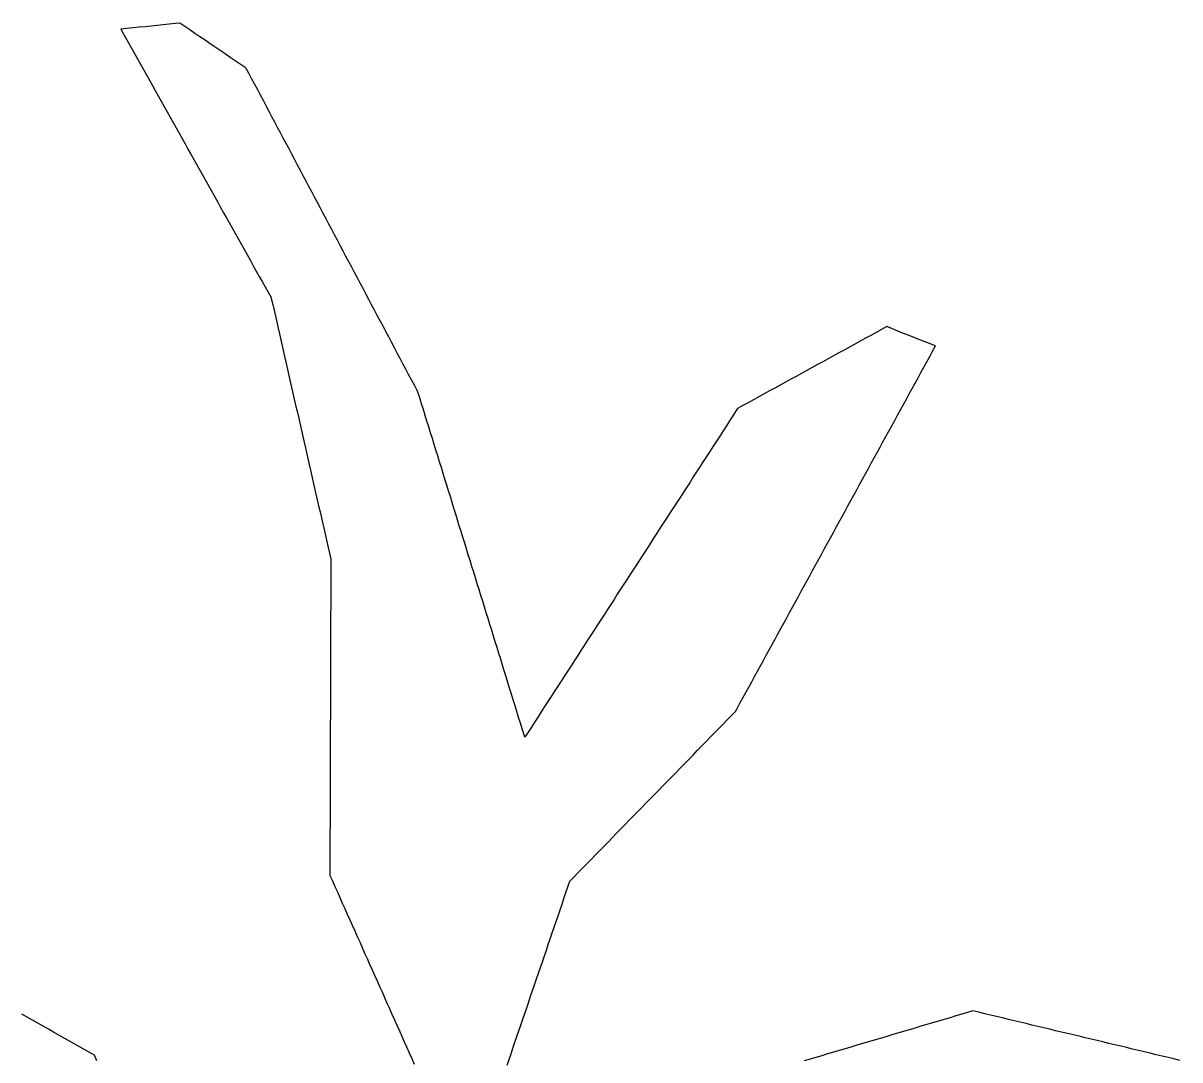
# Model space of a CAD drawing. Header units: millimetres. Extents: x 230 to 3347, y 514 to 5196.
# Drawn here: x 1889.8 to 2080, y 4915.9 to 5086.4 of the extents above; entities that cross this region are included whole.
import ezdxf

# ---------------------------------------------------------------- set-up
doc = ezdxf.new("R2010")
doc.units = ezdxf.units.MM
doc.layers.add('ALL_ISLANDS', color=7, linetype='Continuous')
doc.layers.add('OUTLINE_ISLAND_01', color=7, linetype='Continuous')

msp = doc.modelspace()

# ---------------------------------------------------------------- linework, layer by layer
at = {"layer": 'ALL_ISLANDS'}
for points in [[(1969.3538, 4915.0264), (1969.6762, 4915.973), (1969.9987, 4916.9196), (1970.3211, 4917.8662), (1970.6436, 4918.8128), (1970.9661, 4919.7594), (1971.2885, 4920.7059), (1971.611, 4921.6525), (1971.9335, 4922.5991), (1972.2559, 4923.5457), (1972.5784, 4924.4923), (1972.9009, 4925.4388), (1973.2233, 4926.3854), (1973.5458, 4927.332), (1973.8683, 4928.2786), (1974.1907, 4929.2252), (1974.5132, 4930.1718), (1974.8357, 4931.1183), (1975.1581, 4932.0649), (1975.4806, 4933.0115), (1975.803, 4933.9581), (1976.1255, 4934.9047), (1976.448, 4935.8512), (1976.7704, 4936.7978), (1977.0929, 4937.7444), (1977.4154, 4938.691), (1977.7378, 4939.6376), (1978.0603, 4940.5841), (1978.3828, 4941.5307), (1978.7052, 4942.4773), (1979.0277, 4943.4239), (1979.3502, 4944.3705), (1979.6726, 4945.3171), (1980.3643, 4946.0258), (1981.0628, 4946.7414), (1981.7612, 4947.4571), (1982.4597, 4948.1727), (1983.1582, 4948.8884), (1983.8566, 4949.604), (1984.5551, 4950.3196), (1985.2535, 4951.0353), (1985.952, 4951.7509), (1986.6505, 4952.4666), (1987.3489, 4953.1822), (1988.0474, 4953.8979), (1988.7458, 4954.6135), (1989.4443, 4955.3292), (1990.1428, 4956.0448), (1990.8412, 4956.7605), (1991.5397, 4957.4761), (1992.2382, 4958.1918), (1992.9366, 4958.9074), (1993.6351, 4959.6231), (1994.3335, 4960.3387), (1995.032, 4961.0544), (1995.7305, 4961.77), (1996.4289, 4962.4857), (1997.1274, 4963.2013), (1997.8258, 4963.917), (1998.5243, 4964.6326), (1999.2228, 4965.3483), (1999.9212, 4966.0639), (2000.6197, 4966.7795), (2001.3182, 4967.4952), (2002.0166, 4968.2108), (2002.7151, 4968.9265), (2003.4135, 4969.6421), (2004.112, 4970.3578), (2004.8105, 4971.0734), (2005.5089, 4971.7891), (2006.2074, 4972.5047), (2006.9058, 4973.2204), (2007.1681, 4973.6998), (2007.648, 4974.5772), (2008.1279, 4975.4545), (2008.6078, 4976.3318), (2009.0877, 4977.2091), (2009.5676, 4978.0864), (2010.0475, 4978.9638), (2010.5274, 4979.8411), (2011.0073, 4980.7184), (2011.4872, 4981.5957), (2011.9671, 4982.4731), (2012.447, 4983.3504), (2012.9269, 4984.2277), (2013.4068, 4985.105), (2013.8867, 4985.9823), (2014.3666, 4986.8597), (2014.8466, 4987.737), (2015.3265, 4988.6143), (2015.8064, 4989.4916), (2016.2863, 4990.3689), (2016.7662, 4991.2463), (2017.2461, 4992.1236), (2017.726, 4993.0009), (2018.2059, 4993.8782), (2018.6858, 4994.7556), (2019.1657, 4995.6329), (2019.6456, 4996.5102), (2020.1255, 4997.3875), (2020.6054, 4998.2648), (2021.0853, 4999.1422), (2021.5652, 5000.0195), (2022.0451, 5000.8968), (2022.525, 5001.7741), (2023.0049, 5002.6515), (2023.4848, 5003.5288), (2023.9647, 5004.4061), (2024.4446, 5005.2834), (2024.9245, 5006.1607), (2025.4044, 5007.0381), (2025.8843, 5007.9154), (2026.3642, 5008.7927), (2026.8441, 5009.67), (2027.324, 5010.5474), (2027.8039, 5011.4247), (2028.2838, 5012.302), (2028.7637, 5013.1793), (2029.2436, 5014.0566), (2029.7235, 5014.934), (2030.2034, 5015.8113), (2030.6833, 5016.6886), (2031.1632, 5017.5659), (2031.6431, 5018.4432), (2032.123, 5019.3206), (2032.6029, 5020.1979), (2033.0828, 5021.0752), (2033.5628, 5021.9525), (2034.0427, 5022.8299), (2034.5226, 5023.7072), (2035.0025, 5024.5845), (2035.4824, 5025.4618), (2035.9623, 5026.3391), (2036.4422, 5027.2165), (2036.9221, 5028.0938), (2037.402, 5028.9711), (2037.8819, 5029.8484), (2038.3618, 5030.7258), (2038.8417, 5031.6031), (2039.3216, 5032.4804), (2039.8015, 5033.3577), (2039.2104, 5033.5907), (2038.2801, 5033.9574), (2037.3498, 5034.3242), (2036.4195, 5034.6909), (2035.4891, 5035.0577), (2034.5588, 5035.4244), (2033.6285, 5035.7911), (2032.6982, 5036.1579), (2031.7679, 5036.5246), (2030.912, 5036.0543), (2030.0356, 5035.5727), (2029.1592, 5035.0911), (2028.2828, 5034.6095), (2027.4064, 5034.1279), (2026.53, 5033.6463), (2025.6536, 5033.1647), (2024.7772, 5032.6831), (2023.9008, 5032.2015), (2023.0244, 5031.72), (2022.148, 5031.2384), (2021.2716, 5030.7568), (2020.3952, 5030.2752), (2019.5189, 5029.7936), (2018.6425, 5029.312), (2017.7661, 5028.8304), (2016.8897, 5028.3488), (2016.0133, 5027.8672), (2015.1369, 5027.3856), (2014.2605, 5026.904), (2013.3841, 5026.4224), (2012.5077, 5025.9408), (2011.6313, 5025.4592), (2010.7549, 5024.9776), (2009.8785, 5024.496), (2009.0021, 5024.0145), (2008.1257, 5023.5329), (2007.2493, 5023.0513), (2007.0349, 5022.72), (2006.4916, 5021.8805), (2005.9483, 5021.0409), (2005.405, 5020.2014), (2004.8617, 5019.3619), (2004.3184, 5018.5224), (2003.775, 5017.6828), (2003.2317, 5016.8433), (2002.6884, 5016.0038), (2002.1451, 5015.1642), (2001.6018, 5014.3247), (2001.0585, 5013.4852), (2000.5152, 5012.6457), (1999.9718, 5011.8061), (1999.4285, 5010.9666), (1998.8852, 5010.1271), (1998.3419, 5009.2875), (1997.7986, 5008.448), (1997.2553, 5007.6085), (1996.7119, 5006.769), (1996.1686, 5005.9294), (1995.6253, 5005.0899), (1995.082, 5004.2504), (1994.5387, 5003.4108), (1993.9954, 5002.5713), (1993.4521, 5001.7318), (1992.9087, 5000.8923), (1992.3654, 5000.0527), (1991.8221, 4999.2132), (1991.2788, 4998.3737), (1990.7355, 4997.5341), (1990.1922, 4996.6946), (1989.6488, 4995.8551), (1989.1055, 4995.0156), (1988.5622, 4994.176), (1988.0189, 4993.3365), (1987.4756, 4992.497), (1986.9323, 4991.6574), (1986.3889, 4990.8179), (1985.8456, 4989.9784), (1985.3023, 4989.1389), (1984.759, 4988.2993), (1984.2157, 4987.4598), (1983.6724, 4986.6203), (1983.1291, 4985.7807), (1982.5857, 4984.9412), (1982.0424, 4984.1017), (1981.4991, 4983.2622), (1980.9558, 4982.4226), (1980.4125, 4981.5831), (1979.8692, 4980.7436), (1979.3258, 4979.904), (1978.7825, 4979.0645), (1978.2392, 4978.225), (1977.6959, 4977.3855), (1977.1526, 4976.5459), (1976.6093, 4975.7064), (1976.066, 4974.8669), (1975.5226, 4974.0273), (1974.9793, 4973.1878), (1974.436, 4972.3483), (1973.8927, 4971.5088), (1973.3494, 4970.6692), (1972.8061, 4969.8297), (1972.2627, 4968.9902), (1972.1377, 4969.3944), (1971.842, 4970.3497), (1971.5464, 4971.305), (1971.2508, 4972.2603), (1970.9552, 4973.2156), (1970.6596, 4974.1709), (1970.364, 4975.1262), (1970.0684, 4976.0815), (1969.7728, 4977.0368), (1969.4771, 4977.9921), (1969.1815, 4978.9475), (1968.8859, 4979.9028), (1968.5903, 4980.8581), (1968.2947, 4981.8134), (1967.9991, 4982.7687), (1967.7035, 4983.724), (1967.4078, 4984.6793), (1967.1122, 4985.6346), (1966.8166, 4986.5899), (1966.521, 4987.5452), (1966.2254, 4988.5005), (1965.9298, 4989.4558), (1965.6342, 4990.4111), (1965.3385, 4991.3664), (1965.0429, 4992.3218), (1964.7473, 4993.2771), (1964.4517, 4994.2324), (1964.1561, 4995.1877), (1963.8605, 4996.143), (1963.5649, 4997.0983), (1963.2692, 4998.0536), (1962.9736, 4999.0089), (1962.678, 4999.9642), (1962.3824, 5000.9195), (1962.0868, 5001.8748), (1961.7912, 5002.8301), (1961.4956, 5003.7854), (1961.2, 5004.7408), (1960.9043, 5005.6961), (1960.6087, 5006.6514), (1960.3131, 5007.6067), (1960.0175, 5008.562), (1959.7219, 5009.5173), (1959.4263, 5010.4726), (1959.1307, 5011.4279), (1958.835, 5012.3832), (1958.5394, 5013.3385), (1958.2438, 5014.2938), (1957.9482, 5015.2491), (1957.6526, 5016.2044), (1957.357, 5017.1598), (1957.0614, 5018.1151), (1956.7657, 5019.0704), (1956.4701, 5020.0257), (1956.1745, 5020.981), (1955.8789, 5021.9363), (1955.5833, 5022.8916), (1955.2877, 5023.8469), (1954.9921, 5024.8022), (1954.6964, 5025.7575), (1954.5701, 5025.9959), (1954.1016, 5026.8794), (1953.6331, 5027.7629), (1953.1647, 5028.6464), (1952.6962, 5029.5298), (1952.2278, 5030.4133), (1951.7593, 5031.2968), (1951.2909, 5032.1803), (1950.8224, 5033.0638), (1950.354, 5033.9473), (1949.8855, 5034.8308), (1949.4171, 5035.7143), (1948.9486, 5036.5977), (1948.4802, 5037.4812), (1948.0117, 5038.3647), (1947.5432, 5039.2482), (1947.0748, 5040.1317), (1946.6063, 5041.0152), (1946.1379, 5041.8987), (1945.6694, 5042.7822), (1945.201, 5043.6656), (1944.7325, 5044.5491), (1944.2641, 5045.4326), (1943.7956, 5046.3161), (1943.3272, 5047.1996), (1942.8587, 5048.0831), (1942.3903, 5048.9666), (1941.9218, 5049.8501), (1941.4533, 5050.7336), (1940.9849, 5051.617), (1940.5164, 5052.5005), (1940.048, 5053.384), (1939.5795, 5054.2675), (1939.1111, 5055.151), (1938.6426, 5056.0345), (1938.1742, 5056.918), (1937.7057, 5057.8015), (1937.2373, 5058.6849), (1936.7688, 5059.5684), (1936.3004, 5060.4519), (1935.8319, 5061.3354), (1935.3634, 5062.2189), (1934.895, 5063.1024), (1934.4265, 5063.9859), (1933.9581, 5064.8694), (1933.4896, 5065.7528), (1933.0212, 5066.6363), (1932.5527, 5067.5198), (1932.0843, 5068.4033), (1931.6158, 5069.2868), (1931.1474, 5070.1703), (1930.6789, 5071.0538), (1930.2104, 5071.9373), (1929.742, 5072.8208), (1929.2735, 5073.7042), (1928.8051, 5074.5877), (1928.3366, 5075.4712), (1927.8682, 5076.3547), (1927.3997, 5077.2382), (1926.9313, 5078.1217), (1926.4628, 5079.0052), (1926.2873, 5079.1249), (1925.4611, 5079.6883), (1924.6349, 5080.2517), (1923.8088, 5080.8151), (1922.9826, 5081.3786), (1922.1564, 5081.942), (1921.3302, 5082.5054), (1920.5041, 5083.0688), (1919.6779, 5083.6322), (1918.8517, 5084.1956), (1918.0256, 5084.7591), (1917.1994, 5085.3225), (1916.3732, 5085.8859), (1915.547, 5086.4493), (1914.7968, 5086.3724), (1913.802, 5086.2703), (1912.8072, 5086.1683), (1911.8125, 5086.0663), (1910.8177, 5085.9642), (1909.8229, 5085.8622), (1908.8281, 5085.7601), (1907.8333, 5085.6581), (1906.8386, 5085.5561), (1905.8438, 5085.454), (1906.1309, 5084.941), (1906.6192, 5084.0684), (1907.1076, 5083.1957), (1907.5959, 5082.3231), (1908.0843, 5081.4504), (1908.5726, 5080.5778), (1909.061, 5079.7051), (1909.5493, 5078.8325), (1910.0377, 5077.9599), (1910.526, 5077.0872), (1911.0144, 5076.2146), (1911.5027, 5075.3419), (1911.9911, 5074.4693), (1912.4794, 5073.5966), (1912.9678, 5072.724), (1913.4561, 5071.8513), (1913.9445, 5070.9787), (1914.4328, 5070.106), (1914.9212, 5069.2334), (1915.4095, 5068.3607), (1915.8979, 5067.4881), (1916.3862, 5066.6154), (1916.8746, 5065.7428), (1917.3629, 5064.8701), (1917.8513, 5063.9975), (1918.3396, 5063.1248), (1918.828, 5062.2522), (1919.3163, 5061.3795), (1919.8047, 5060.5069), (1920.293, 5059.6343), (1920.7814, 5058.7616), (1921.2697, 5057.889), (1921.7581, 5057.0163), (1922.2464, 5056.1437), (1922.7348, 5055.271), (1923.2231, 5054.3984), (1923.7115, 5053.5257), (1924.1998, 5052.6531), (1924.6882, 5051.7804), (1925.1765, 5050.9078), (1925.6649, 5050.0351), (1926.1532, 5049.1625), (1926.6416, 5048.2898), (1927.1299, 5047.4172), (1927.6183, 5046.5445), (1928.1066, 5045.6719), (1928.595, 5044.7992), (1929.0833, 5043.9266), (1929.5717, 5043.0539), (1930.06, 5042.1813), (1930.5484, 5041.3087), (1930.5811, 5041.1654), (1930.8034, 5040.1904), (1931.0258, 5039.2154), (1931.2481, 5038.2404), (1931.4705, 5037.2655), (1931.6928, 5036.2905), (1931.9152, 5035.3155), (1932.1375, 5034.3406), (1932.3598, 5033.3656), (1932.5822, 5032.3906), (1932.8045, 5031.4157), (1933.0269, 5030.4407), (1933.2492, 5029.4657), (1933.4716, 5028.4908), (1933.6939, 5027.5158), (1933.9163, 5026.5408), (1934.1386, 5025.5659), (1934.361, 5024.5909), (1934.5833, 5023.6159), (1934.8057, 5022.641), (1935.028, 5021.666), (1935.2504, 5020.691), (1935.4727, 5019.7161), (1935.695, 5018.7411), (1935.9174, 5017.7661), (1936.1397, 5016.7912), (1936.3621, 5015.8162), (1936.5844, 5014.8412), (1936.8068, 5013.8663), (1937.0291, 5012.8913), (1937.2515, 5011.9163), (1937.4738, 5010.9414), (1937.6962, 5009.9664), (1937.9185, 5008.9914), (1938.1409, 5008.0164), (1938.3632, 5007.0415), (1938.5855, 5006.0665), (1938.8079, 5005.0915), (1939.0302, 5004.1166), (1939.2526, 5003.1416), (1939.4749, 5002.1666), (1939.6973, 5001.1917), (1939.9196, 5000.2167), (1940.142, 4999.2417), (1940.3643, 4998.2668), (1940.3614, 4997.2979), (1940.3583, 4996.2979), (1940.3553, 4995.2979), (1940.3522, 4994.2979), (1940.3492, 4993.298), (1940.3462, 4992.298), (1940.3431, 4991.298), (1940.3401, 4990.298), (1940.337, 4989.298), (1940.334, 4988.298), (1940.3309, 4987.298), (1940.3279, 4986.298), (1940.3249, 4985.298), (1940.3218, 4984.298), (1940.3188, 4983.298), (1940.3157, 4982.298), (1940.3127, 4981.298), (1940.3096, 4980.298), (1940.3066, 4979.298), (1940.3036, 4978.298), (1940.3005, 4977.298), (1940.2975, 4976.298), (1940.2944, 4975.298), (1940.2914, 4974.298), (1940.2884, 4973.298), (1940.2853, 4972.2981), (1940.2823, 4971.2981), (1940.2792, 4970.2981), (1940.2762, 4969.2981), (1940.2731, 4968.2981), (1940.2701, 4967.2981), (1940.2671, 4966.2981), (1940.264, 4965.2981), (1940.261, 4964.2981), (1940.2579, 4963.2981), (1940.2549, 4962.2981), (1940.2518, 4961.2981), (1940.2488, 4960.2981), (1940.2458, 4959.2981), (1940.2427, 4958.2981), (1940.2397, 4957.2981), (1940.2366, 4956.2981), (1940.2336, 4955.2981), (1940.2305, 4954.2981), (1940.2275, 4953.2981), (1940.2245, 4952.2981), (1940.2214, 4951.2981), (1940.2184, 4950.2982), (1940.2153, 4949.2982), (1940.2123, 4948.2982), (1940.2092, 4947.2982), (1940.2062, 4946.2982), (1940.2176, 4946.2726), (1940.6254, 4945.3595), (1941.0331, 4944.4464), (1941.4409, 4943.5333), (1941.8486, 4942.6202), (1942.2564, 4941.7071), (1942.6641, 4940.794), (1943.0719, 4939.8809), (1943.4796, 4938.9678), (1943.8873, 4938.0547), (1944.2951, 4937.1416), (1944.7028, 4936.2285), (1945.1106, 4935.3154), (1945.5183, 4934.4023), (1945.9261, 4933.4892), (1946.3338, 4932.5761), (1946.7416, 4931.663), (1947.1493, 4930.7499), (1947.5571, 4929.8368), (1947.9648, 4928.9237), (1948.3725, 4928.0106), (1948.7803, 4927.0975), (1949.188, 4926.1844), (1949.5958, 4925.2714), (1950.0035, 4924.3583), (1950.4113, 4923.4452), (1950.819, 4922.5321), (1951.2268, 4921.619), (1951.6345, 4920.7059), (1952.0423, 4919.7928), (1952.45, 4918.8797), (1952.8577, 4917.9666), (1953.2655, 4917.0535), (1953.6732, 4916.1404), (1954.081, 4915.2273)], [(1901.9078, 4915.7707), (1901.5111, 4916.6886), (1900.8786, 4917.0459), (1900.0079, 4917.5377), (1899.1372, 4918.0295), (1898.2665, 4918.5213), (1897.3958, 4919.0131), (1896.5251, 4919.505), (1895.6544, 4919.9968), (1894.7837, 4920.4886), (1893.913, 4920.9804), (1893.0423, 4921.4722), (1892.1716, 4921.964), (1891.3009, 4922.4559), (1890.4302, 4922.9477), (1889.5595, 4923.4395)], [(2079.979, 4915.8403), (2079.0064, 4916.0727), (2078.0338, 4916.3051), (2077.0612, 4916.5375), (2076.0885, 4916.7699), (2075.1159, 4917.0023), (2074.1433, 4917.2347), (2073.1707, 4917.4671), (2072.1981, 4917.6995), (2071.2254, 4917.9319), (2070.2528, 4918.1643), (2069.2802, 4918.3968), (2068.3076, 4918.6292), (2067.335, 4918.8616), (2066.3624, 4919.094), (2065.3897, 4919.3264), (2064.4171, 4919.5588), (2063.4445, 4919.7912), (2062.4719, 4920.0236), (2061.4993, 4920.256), (2060.5266, 4920.4884), (2059.554, 4920.7208), (2058.5814, 4920.9532), (2057.6088, 4921.1857), (2056.6362, 4921.4181), (2055.6636, 4921.6505), (2054.6909, 4921.8829), (2053.7183, 4922.1153), (2052.7457, 4922.3477), (2051.7731, 4922.5801), (2050.8005, 4922.8125), (2049.8278, 4923.0449), (2048.8552, 4923.2773), (2047.8826, 4923.5097), (2046.91, 4923.7421), (2045.9374, 4923.9746), (2045.0594, 4923.7142), (2044.1007, 4923.4298), (2043.142, 4923.1455), (2042.1833, 4922.8612), (2041.2245, 4922.5768), (2040.2658, 4922.2925), (2039.3071, 4922.0082), (2038.3484, 4921.7238), (2037.3896, 4921.4395), (2036.4309, 4921.1552), (2035.4722, 4920.8708), (2034.5135, 4920.5865), (2033.5547, 4920.3022), (2032.596, 4920.0178), (2031.6373, 4919.7335), (2030.6786, 4919.4492), (2029.7198, 4919.1648), (2028.7611, 4918.8805), (2027.8024, 4918.5962), (2026.8437, 4918.3118), (2025.8849, 4918.0275), (2024.9262, 4917.7432), (2023.9675, 4917.4588), (2023.0088, 4917.1745), (2022.05, 4916.8902), (2021.0913, 4916.6058), (2020.1326, 4916.3215), (2019.1739, 4916.0372), (2018.2151, 4915.7528)]]:
    msp.add_lwpolyline(points, dxfattribs=at)
at = {"layer": 'OUTLINE_ISLAND_01'}
for points in [[(1969.3538, 4915.0264), (1969.6762, 4915.973), (1969.9987, 4916.9196), (1970.3211, 4917.8662), (1970.6436, 4918.8128), (1970.9661, 4919.7594), (1971.2885, 4920.7059), (1971.611, 4921.6525), (1971.9335, 4922.5991), (1972.2559, 4923.5457), (1972.5784, 4924.4923), (1972.9009, 4925.4388), (1973.2233, 4926.3854), (1973.5458, 4927.332), (1973.8683, 4928.2786), (1974.1907, 4929.2252), (1974.5132, 4930.1718), (1974.8357, 4931.1183), (1975.1581, 4932.0649), (1975.4806, 4933.0115), (1975.803, 4933.9581), (1976.1255, 4934.9047), (1976.448, 4935.8512), (1976.7704, 4936.7978), (1977.0929, 4937.7444), (1977.4154, 4938.691), (1977.7378, 4939.6376), (1978.0603, 4940.5841), (1978.3828, 4941.5307), (1978.7052, 4942.4773), (1979.0277, 4943.4239), (1979.3502, 4944.3705), (1979.6726, 4945.3171), (1980.3643, 4946.0258), (1981.0628, 4946.7414), (1981.7612, 4947.4571), (1982.4597, 4948.1727), (1983.1582, 4948.8884), (1983.8566, 4949.604), (1984.5551, 4950.3196), (1985.2535, 4951.0353), (1985.952, 4951.7509), (1986.6505, 4952.4666), (1987.3489, 4953.1822), (1988.0474, 4953.8979), (1988.7458, 4954.6135), (1989.4443, 4955.3292), (1990.1428, 4956.0448), (1990.8412, 4956.7605), (1991.5397, 4957.4761), (1992.2382, 4958.1918), (1992.9366, 4958.9074), (1993.6351, 4959.6231), (1994.3335, 4960.3387), (1995.032, 4961.0544), (1995.7305, 4961.77), (1996.4289, 4962.4857), (1997.1274, 4963.2013), (1997.8258, 4963.917), (1998.5243, 4964.6326), (1999.2228, 4965.3483), (1999.9212, 4966.0639), (2000.6197, 4966.7795), (2001.3182, 4967.4952), (2002.0166, 4968.2108), (2002.7151, 4968.9265), (2003.4135, 4969.6421), (2004.112, 4970.3578), (2004.8105, 4971.0734), (2005.5089, 4971.7891), (2006.2074, 4972.5047), (2006.9058, 4973.2204), (2007.1681, 4973.6998), (2007.648, 4974.5772), (2008.1279, 4975.4545), (2008.6078, 4976.3318), (2009.0877, 4977.2091), (2009.5676, 4978.0864), (2010.0475, 4978.9638), (2010.5274, 4979.8411), (2011.0073, 4980.7184), (2011.4872, 4981.5957), (2011.9671, 4982.4731), (2012.447, 4983.3504), (2012.9269, 4984.2277), (2013.4068, 4985.105), (2013.8867, 4985.9823), (2014.3666, 4986.8597), (2014.8466, 4987.737), (2015.3265, 4988.6143), (2015.8064, 4989.4916), (2016.2863, 4990.3689), (2016.7662, 4991.2463), (2017.2461, 4992.1236), (2017.726, 4993.0009), (2018.2059, 4993.8782), (2018.6858, 4994.7556), (2019.1657, 4995.6329), (2019.6456, 4996.5102), (2020.1255, 4997.3875), (2020.6054, 4998.2648), (2021.0853, 4999.1422), (2021.5652, 5000.0195), (2022.0451, 5000.8968), (2022.525, 5001.7741), (2023.0049, 5002.6515), (2023.4848, 5003.5288), (2023.9647, 5004.4061), (2024.4446, 5005.2834), (2024.9245, 5006.1607), (2025.4044, 5007.0381), (2025.8843, 5007.9154), (2026.3642, 5008.7927), (2026.8441, 5009.67), (2027.324, 5010.5474), (2027.8039, 5011.4247), (2028.2838, 5012.302), (2028.7637, 5013.1793), (2029.2436, 5014.0566), (2029.7235, 5014.934), (2030.2034, 5015.8113), (2030.6833, 5016.6886), (2031.1632, 5017.5659), (2031.6431, 5018.4432), (2032.123, 5019.3206), (2032.6029, 5020.1979), (2033.0828, 5021.0752), (2033.5628, 5021.9525), (2034.0427, 5022.8299), (2034.5226, 5023.7072), (2035.0025, 5024.5845), (2035.4824, 5025.4618), (2035.9623, 5026.3391), (2036.4422, 5027.2165), (2036.9221, 5028.0938), (2037.402, 5028.9711), (2037.8819, 5029.8484), (2038.3618, 5030.7258), (2038.8417, 5031.6031), (2039.3216, 5032.4804), (2039.8015, 5033.3577), (2039.2104, 5033.5907), (2038.2801, 5033.9574), (2037.3498, 5034.3242), (2036.4195, 5034.6909), (2035.4891, 5035.0577), (2034.5588, 5035.4244), (2033.6285, 5035.7911), (2032.6982, 5036.1579), (2031.7679, 5036.5246), (2030.912, 5036.0543), (2030.0356, 5035.5727), (2029.1592, 5035.0911), (2028.2828, 5034.6095), (2027.4064, 5034.1279), (2026.53, 5033.6463), (2025.6536, 5033.1647), (2024.7772, 5032.6831), (2023.9008, 5032.2015), (2023.0244, 5031.72), (2022.148, 5031.2384), (2021.2716, 5030.7568), (2020.3952, 5030.2752), (2019.5189, 5029.7936), (2018.6425, 5029.312), (2017.7661, 5028.8304), (2016.8897, 5028.3488), (2016.0133, 5027.8672), (2015.1369, 5027.3856), (2014.2605, 5026.904), (2013.3841, 5026.4224), (2012.5077, 5025.9408), (2011.6313, 5025.4592), (2010.7549, 5024.9776), (2009.8785, 5024.496), (2009.0021, 5024.0145), (2008.1257, 5023.5329), (2007.2493, 5023.0513), (2007.0349, 5022.72), (2006.4916, 5021.8805), (2005.9483, 5021.0409), (2005.405, 5020.2014), (2004.8617, 5019.3619), (2004.3184, 5018.5224), (2003.775, 5017.6828), (2003.2317, 5016.8433), (2002.6884, 5016.0038), (2002.1451, 5015.1642), (2001.6018, 5014.3247), (2001.0585, 5013.4852), (2000.5152, 5012.6457), (1999.9718, 5011.8061), (1999.4285, 5010.9666), (1998.8852, 5010.1271), (1998.3419, 5009.2875), (1997.7986, 5008.448), (1997.2553, 5007.6085), (1996.7119, 5006.769), (1996.1686, 5005.9294), (1995.6253, 5005.0899), (1995.082, 5004.2504), (1994.5387, 5003.4108), (1993.9954, 5002.5713), (1993.4521, 5001.7318), (1992.9087, 5000.8923), (1992.3654, 5000.0527), (1991.8221, 4999.2132), (1991.2788, 4998.3737), (1990.7355, 4997.5341), (1990.1922, 4996.6946), (1989.6488, 4995.8551), (1989.1055, 4995.0156), (1988.5622, 4994.176), (1988.0189, 4993.3365), (1987.4756, 4992.497), (1986.9323, 4991.6574), (1986.3889, 4990.8179), (1985.8456, 4989.9784), (1985.3023, 4989.1389), (1984.759, 4988.2993), (1984.2157, 4987.4598), (1983.6724, 4986.6203), (1983.1291, 4985.7807), (1982.5857, 4984.9412), (1982.0424, 4984.1017), (1981.4991, 4983.2622), (1980.9558, 4982.4226), (1980.4125, 4981.5831), (1979.8692, 4980.7436), (1979.3258, 4979.904), (1978.7825, 4979.0645), (1978.2392, 4978.225), (1977.6959, 4977.3855), (1977.1526, 4976.5459), (1976.6093, 4975.7064), (1976.066, 4974.8669), (1975.5226, 4974.0273), (1974.9793, 4973.1878), (1974.436, 4972.3483), (1973.8927, 4971.5088), (1973.3494, 4970.6692), (1972.8061, 4969.8297), (1972.2627, 4968.9902), (1972.1377, 4969.3944), (1971.842, 4970.3497), (1971.5464, 4971.305), (1971.2508, 4972.2603), (1970.9552, 4973.2156), (1970.6596, 4974.1709), (1970.364, 4975.1262), (1970.0684, 4976.0815), (1969.7728, 4977.0368), (1969.4771, 4977.9921), (1969.1815, 4978.9475), (1968.8859, 4979.9028), (1968.5903, 4980.8581), (1968.2947, 4981.8134), (1967.9991, 4982.7687), (1967.7035, 4983.724), (1967.4078, 4984.6793), (1967.1122, 4985.6346), (1966.8166, 4986.5899), (1966.521, 4987.5452), (1966.2254, 4988.5005), (1965.9298, 4989.4558), (1965.6342, 4990.4111), (1965.3385, 4991.3664), (1965.0429, 4992.3218), (1964.7473, 4993.2771), (1964.4517, 4994.2324), (1964.1561, 4995.1877), (1963.8605, 4996.143), (1963.5649, 4997.0983), (1963.2692, 4998.0536), (1962.9736, 4999.0089), (1962.678, 4999.9642), (1962.3824, 5000.9195), (1962.0868, 5001.8748), (1961.7912, 5002.8301), (1961.4956, 5003.7854), (1961.2, 5004.7408), (1960.9043, 5005.6961), (1960.6087, 5006.6514), (1960.3131, 5007.6067), (1960.0175, 5008.562), (1959.7219, 5009.5173), (1959.4263, 5010.4726), (1959.1307, 5011.4279), (1958.835, 5012.3832), (1958.5394, 5013.3385), (1958.2438, 5014.2938), (1957.9482, 5015.2491), (1957.6526, 5016.2044), (1957.357, 5017.1598), (1957.0614, 5018.1151), (1956.7657, 5019.0704), (1956.4701, 5020.0257), (1956.1745, 5020.981), (1955.8789, 5021.9363), (1955.5833, 5022.8916), (1955.2877, 5023.8469), (1954.9921, 5024.8022), (1954.6964, 5025.7575), (1954.5701, 5025.9959), (1954.1016, 5026.8794), (1953.6331, 5027.7629), (1953.1647, 5028.6464), (1952.6962, 5029.5298), (1952.2278, 5030.4133), (1951.7593, 5031.2968), (1951.2909, 5032.1803), (1950.8224, 5033.0638), (1950.354, 5033.9473), (1949.8855, 5034.8308), (1949.4171, 5035.7143), (1948.9486, 5036.5977), (1948.4802, 5037.4812), (1948.0117, 5038.3647), (1947.5432, 5039.2482), (1947.0748, 5040.1317), (1946.6063, 5041.0152), (1946.1379, 5041.8987), (1945.6694, 5042.7822), (1945.201, 5043.6656), (1944.7325, 5044.5491), (1944.2641, 5045.4326), (1943.7956, 5046.3161), (1943.3272, 5047.1996), (1942.8587, 5048.0831), (1942.3903, 5048.9666), (1941.9218, 5049.8501), (1941.4533, 5050.7336), (1940.9849, 5051.617), (1940.5164, 5052.5005), (1940.048, 5053.384), (1939.5795, 5054.2675), (1939.1111, 5055.151), (1938.6426, 5056.0345), (1938.1742, 5056.918), (1937.7057, 5057.8015), (1937.2373, 5058.6849), (1936.7688, 5059.5684), (1936.3004, 5060.4519), (1935.8319, 5061.3354), (1935.3634, 5062.2189), (1934.895, 5063.1024), (1934.4265, 5063.9859), (1933.9581, 5064.8694), (1933.4896, 5065.7528), (1933.0212, 5066.6363), (1932.5527, 5067.5198), (1932.0843, 5068.4033), (1931.6158, 5069.2868), (1931.1474, 5070.1703), (1930.6789, 5071.0538), (1930.2104, 5071.9373), (1929.742, 5072.8208), (1929.2735, 5073.7042), (1928.8051, 5074.5877), (1928.3366, 5075.4712), (1927.8682, 5076.3547), (1927.3997, 5077.2382), (1926.9313, 5078.1217), (1926.4628, 5079.0052), (1926.2873, 5079.1249), (1925.4611, 5079.6883), (1924.6349, 5080.2517), (1923.8088, 5080.8151), (1922.9826, 5081.3786), (1922.1564, 5081.942), (1921.3302, 5082.5054), (1920.5041, 5083.0688), (1919.6779, 5083.6322), (1918.8517, 5084.1956), (1918.0256, 5084.7591), (1917.1994, 5085.3225), (1916.3732, 5085.8859), (1915.547, 5086.4493), (1914.7968, 5086.3724), (1913.802, 5086.2703), (1912.8072, 5086.1683), (1911.8125, 5086.0663), (1910.8177, 5085.9642), (1909.8229, 5085.8622), (1908.8281, 5085.7601), (1907.8333, 5085.6581), (1906.8386, 5085.5561), (1905.8438, 5085.454), (1906.1309, 5084.941), (1906.6192, 5084.0684), (1907.1076, 5083.1957), (1907.5959, 5082.3231), (1908.0843, 5081.4504), (1908.5726, 5080.5778), (1909.061, 5079.7051), (1909.5493, 5078.8325), (1910.0377, 5077.9599), (1910.526, 5077.0872), (1911.0144, 5076.2146), (1911.5027, 5075.3419), (1911.9911, 5074.4693), (1912.4794, 5073.5966), (1912.9678, 5072.724), (1913.4561, 5071.8513), (1913.9445, 5070.9787), (1914.4328, 5070.106), (1914.9212, 5069.2334), (1915.4095, 5068.3607), (1915.8979, 5067.4881), (1916.3862, 5066.6154), (1916.8746, 5065.7428), (1917.3629, 5064.8701), (1917.8513, 5063.9975), (1918.3396, 5063.1248), (1918.828, 5062.2522), (1919.3163, 5061.3795), (1919.8047, 5060.5069), (1920.293, 5059.6343), (1920.7814, 5058.7616), (1921.2697, 5057.889), (1921.7581, 5057.0163), (1922.2464, 5056.1437), (1922.7348, 5055.271), (1923.2231, 5054.3984), (1923.7115, 5053.5257), (1924.1998, 5052.6531), (1924.6882, 5051.7804), (1925.1765, 5050.9078), (1925.6649, 5050.0351), (1926.1532, 5049.1625), (1926.6416, 5048.2898), (1927.1299, 5047.4172), (1927.6183, 5046.5445), (1928.1066, 5045.6719), (1928.595, 5044.7992), (1929.0833, 5043.9266), (1929.5717, 5043.0539), (1930.06, 5042.1813), (1930.5484, 5041.3087), (1930.5811, 5041.1654), (1930.8034, 5040.1904), (1931.0258, 5039.2154), (1931.2481, 5038.2404), (1931.4705, 5037.2655), (1931.6928, 5036.2905), (1931.9152, 5035.3155), (1932.1375, 5034.3406), (1932.3598, 5033.3656), (1932.5822, 5032.3906), (1932.8045, 5031.4157), (1933.0269, 5030.4407), (1933.2492, 5029.4657), (1933.4716, 5028.4908), (1933.6939, 5027.5158), (1933.9163, 5026.5408), (1934.1386, 5025.5659), (1934.361, 5024.5909), (1934.5833, 5023.6159), (1934.8057, 5022.641), (1935.028, 5021.666), (1935.2504, 5020.691), (1935.4727, 5019.7161), (1935.695, 5018.7411), (1935.9174, 5017.7661), (1936.1397, 5016.7912), (1936.3621, 5015.8162), (1936.5844, 5014.8412), (1936.8068, 5013.8663), (1937.0291, 5012.8913), (1937.2515, 5011.9163), (1937.4738, 5010.9414), (1937.6962, 5009.9664), (1937.9185, 5008.9914), (1938.1409, 5008.0164), (1938.3632, 5007.0415), (1938.5855, 5006.0665), (1938.8079, 5005.0915), (1939.0302, 5004.1166), (1939.2526, 5003.1416), (1939.4749, 5002.1666), (1939.6973, 5001.1917), (1939.9196, 5000.2167), (1940.142, 4999.2417), (1940.3643, 4998.2668), (1940.3614, 4997.2979), (1940.3583, 4996.2979), (1940.3553, 4995.2979), (1940.3522, 4994.2979), (1940.3492, 4993.298), (1940.3462, 4992.298), (1940.3431, 4991.298), (1940.3401, 4990.298), (1940.337, 4989.298), (1940.334, 4988.298), (1940.3309, 4987.298), (1940.3279, 4986.298), (1940.3249, 4985.298), (1940.3218, 4984.298), (1940.3188, 4983.298), (1940.3157, 4982.298), (1940.3127, 4981.298), (1940.3096, 4980.298), (1940.3066, 4979.298), (1940.3036, 4978.298), (1940.3005, 4977.298), (1940.2975, 4976.298), (1940.2944, 4975.298), (1940.2914, 4974.298), (1940.2884, 4973.298), (1940.2853, 4972.2981), (1940.2823, 4971.2981), (1940.2792, 4970.2981), (1940.2762, 4969.2981), (1940.2731, 4968.2981), (1940.2701, 4967.2981), (1940.2671, 4966.2981), (1940.264, 4965.2981), (1940.261, 4964.2981), (1940.2579, 4963.2981), (1940.2549, 4962.2981), (1940.2518, 4961.2981), (1940.2488, 4960.2981), (1940.2458, 4959.2981), (1940.2427, 4958.2981), (1940.2397, 4957.2981), (1940.2366, 4956.2981), (1940.2336, 4955.2981), (1940.2305, 4954.2981), (1940.2275, 4953.2981), (1940.2245, 4952.2981), (1940.2214, 4951.2981), (1940.2184, 4950.2982), (1940.2153, 4949.2982), (1940.2123, 4948.2982), (1940.2092, 4947.2982), (1940.2062, 4946.2982), (1940.2176, 4946.2726), (1940.6254, 4945.3595), (1941.0331, 4944.4464), (1941.4409, 4943.5333), (1941.8486, 4942.6202), (1942.2564, 4941.7071), (1942.6641, 4940.794), (1943.0719, 4939.8809), (1943.4796, 4938.9678), (1943.8873, 4938.0547), (1944.2951, 4937.1416), (1944.7028, 4936.2285), (1945.1106, 4935.3154), (1945.5183, 4934.4023), (1945.9261, 4933.4892), (1946.3338, 4932.5761), (1946.7416, 4931.663), (1947.1493, 4930.7499), (1947.5571, 4929.8368), (1947.9648, 4928.9237), (1948.3725, 4928.0106), (1948.7803, 4927.0975), (1949.188, 4926.1844), (1949.5958, 4925.2714), (1950.0035, 4924.3583), (1950.4113, 4923.4452), (1950.819, 4922.5321), (1951.2268, 4921.619), (1951.6345, 4920.7059), (1952.0423, 4919.7928), (1952.45, 4918.8797), (1952.8577, 4917.9666), (1953.2655, 4917.0535), (1953.6732, 4916.1404), (1954.081, 4915.2273)], [(1901.9078, 4915.7707), (1901.5111, 4916.6886), (1900.8786, 4917.0459), (1900.0079, 4917.5377), (1899.1372, 4918.0295), (1898.2665, 4918.5213), (1897.3958, 4919.0131), (1896.5251, 4919.505), (1895.6544, 4919.9968), (1894.7837, 4920.4886), (1893.913, 4920.9804), (1893.0423, 4921.4722), (1892.1716, 4921.964), (1891.3009, 4922.4559), (1890.4302, 4922.9477), (1889.5595, 4923.4395)], [(2079.979, 4915.8403), (2079.0064, 4916.0727), (2078.0338, 4916.3051), (2077.0612, 4916.5375), (2076.0885, 4916.7699), (2075.1159, 4917.0023), (2074.1433, 4917.2347), (2073.1707, 4917.4671), (2072.1981, 4917.6995), (2071.2254, 4917.9319), (2070.2528, 4918.1643), (2069.2802, 4918.3968), (2068.3076, 4918.6292), (2067.335, 4918.8616), (2066.3624, 4919.094), (2065.3897, 4919.3264), (2064.4171, 4919.5588), (2063.4445, 4919.7912), (2062.4719, 4920.0236), (2061.4993, 4920.256), (2060.5266, 4920.4884), (2059.554, 4920.7208), (2058.5814, 4920.9532), (2057.6088, 4921.1857), (2056.6362, 4921.4181), (2055.6636, 4921.6505), (2054.6909, 4921.8829), (2053.7183, 4922.1153), (2052.7457, 4922.3477), (2051.7731, 4922.5801), (2050.8005, 4922.8125), (2049.8278, 4923.0449), (2048.8552, 4923.2773), (2047.8826, 4923.5097), (2046.91, 4923.7421), (2045.9374, 4923.9746), (2045.0594, 4923.7142), (2044.1007, 4923.4298), (2043.142, 4923.1455), (2042.1833, 4922.8612), (2041.2245, 4922.5768), (2040.2658, 4922.2925), (2039.3071, 4922.0082), (2038.3484, 4921.7238), (2037.3896, 4921.4395), (2036.4309, 4921.1552), (2035.4722, 4920.8708), (2034.5135, 4920.5865), (2033.5547, 4920.3022), (2032.596, 4920.0178), (2031.6373, 4919.7335), (2030.6786, 4919.4492), (2029.7198, 4919.1648), (2028.7611, 4918.8805), (2027.8024, 4918.5962), (2026.8437, 4918.3118), (2025.8849, 4918.0275), (2024.9262, 4917.7432), (2023.9675, 4917.4588), (2023.0088, 4917.1745), (2022.05, 4916.8902), (2021.0913, 4916.6058), (2020.1326, 4916.3215), (2019.1739, 4916.0372), (2018.2151, 4915.7528)]]:
    msp.add_lwpolyline(points, dxfattribs=at)

doc.saveas('drawing.dxf')
